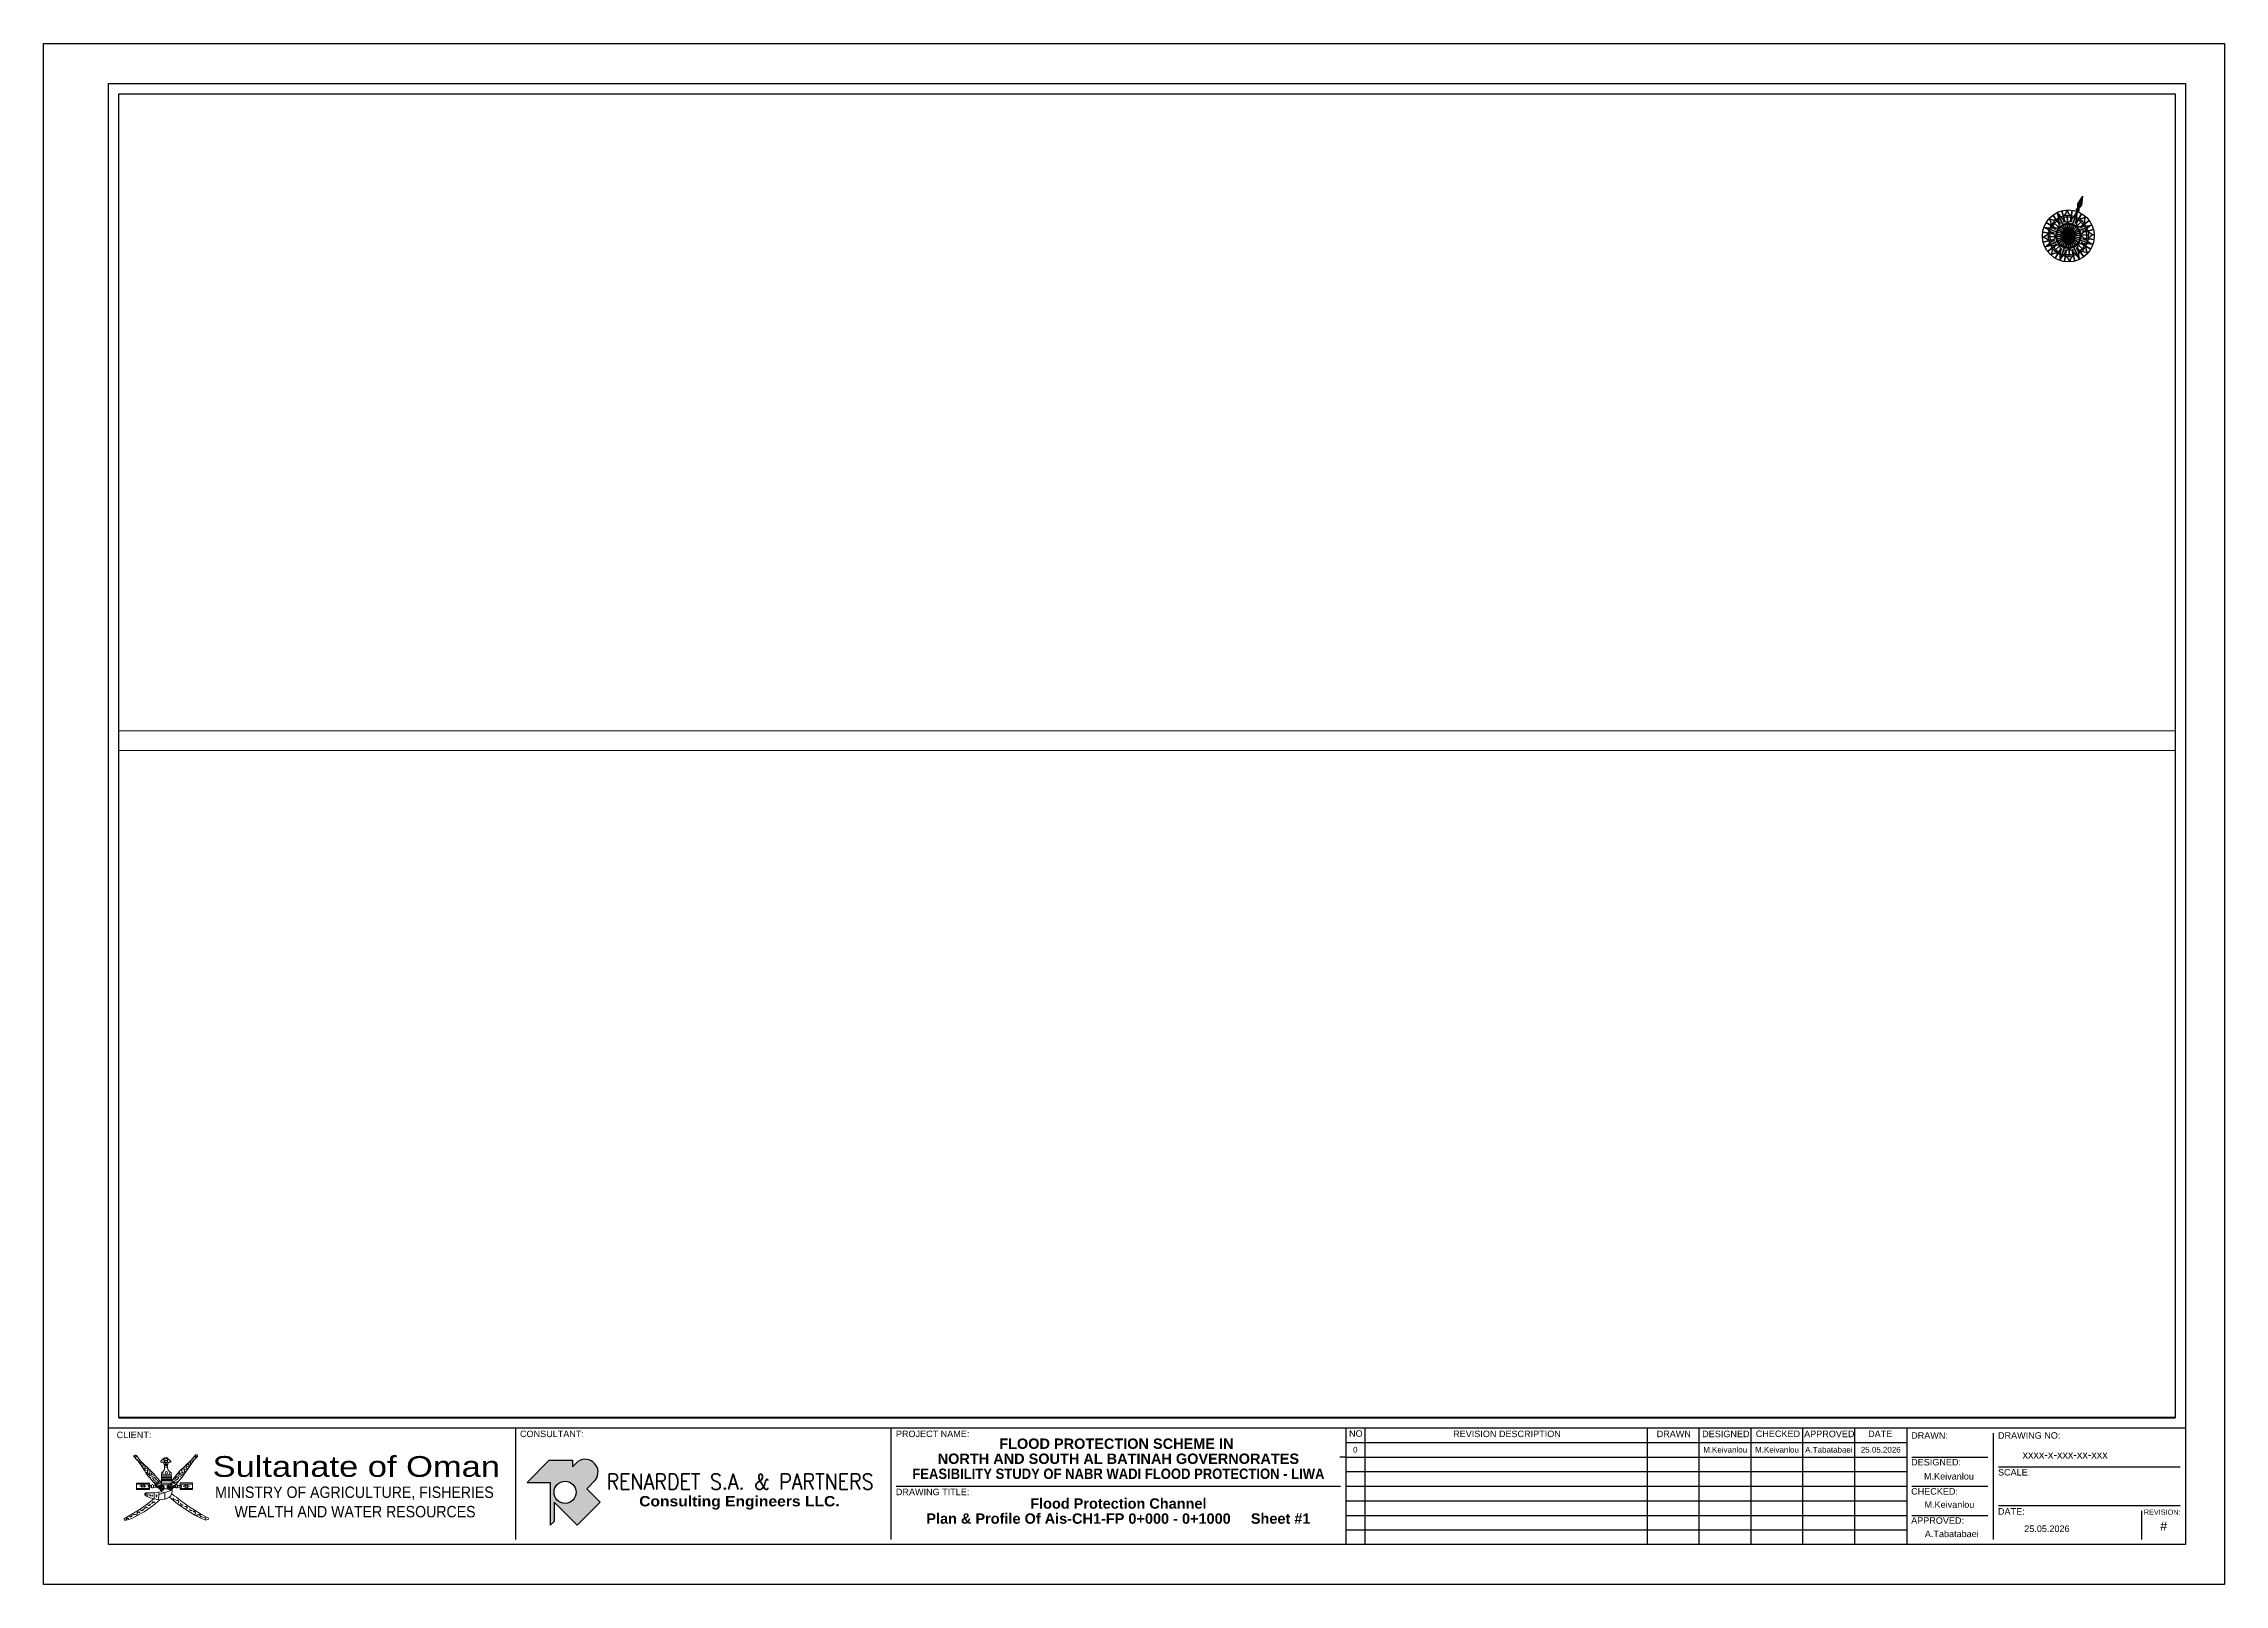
# Paper-space layout 'Plan & Profile Ais-CH1-FP 0+000 - 0+850' of a CAD drawing. Header units: metres, sheet in millimetres. Extents: x 975 to 1816, y -17 to 577.
import ezdxf
from ezdxf.enums import TextEntityAlignment as Align

# ---------------------------------------------------------------- set-up
doc = ezdxf.new("R2010")
doc.units = ezdxf.units.M
for name, color, linetype in [('ART_paper', 7, 'Continuous'), ('FRAME', 7, 'Continuous'), ('Layer1', 7, 'Continuous'), ('North', 7, 'Continuous'), ('TEXT', 7, 'Continuous')]:
    doc.layers.add(name, color=color, linetype=linetype)
doc.layers.add('CG-TBLK-ATTR', color=7, linetype='Continuous', lineweight=0)
doc.styles.add('AERIAL', font='arial.ttf')
doc.styles.add('L-CL-0-m-Drawingborders$0$Standard', font='arial.ttf')
doc.styles.add('MtXpl_Arial_Narrow', font='ARIALN.TTF')
doc.styles.add('Renardet', font='arialbd.ttf')
doc.styles.add('Rev Attr', font='arial.ttf')
doc.styles.add('SANSERIF', font='sanssb__.ttf')
doc.styles.get("Standard").update_dxf_attribs({"font": 'simplex.shx'})

# ---------------------------------------------------------------- blocks, each defined once
blk = doc.blocks.new('*U61')
at = {"linetype": 'ByBlock', "lineweight": -2}
h = blk.add_hatch(color=1, dxfattribs=at)
h.paths.add_polyline_path([(-20, 394, -0.171326), (-75, 296, -0.098491), (44, 302, -0.171326)])
h.paths.add_polyline_path([(264, 293, -0.171326), (157, 263, -0.098491), (245, 183, -0.171326)])
h.paths.add_polyline_path([(394, 20, -0.171326), (296, 75, -0.098491), (302, -44, -0.171326)])
h.paths.add_polyline_path([(263, -157, -0.098491), (183, -245, -0.171326), (293, -264, -0.171326)])
h.paths.add_polyline_path([(75, -296, -0.098491), (-44, -302, -0.171326), (20, -394, -0.171326)])
h.paths.add_polyline_path([(-157, -263, -0.098491), (-245, -183, -0.171326), (-264, -293, -0.171326)])
h.paths.add_polyline_path([(-302, 44, -0.171326), (-394, -20, -0.171326), (-296, -75, -0.098491)])
h.paths.add_polyline_path([(-183, 245, -0.171326), (-293, 264, -0.171326), (-263, 157, -0.098491)])
h = blk.add_hatch(color=7, dxfattribs=at)
h.paths.add_polyline_path([(54, 241), (46, 218), (26, 226, -0.017816), (-10, 191, -0.098491), (64, 180), (132, 372, -0.055671), (43, 245)])
h.paths.add_polyline_path([(187, 122), (178, 141, -0.017816), (128, 142, -0.098491), (173, 82), (356, 169, -0.055671), (204, 143), (209, 132)])
h.paths.add_polyline_path([(372, -132, -0.055671), (245, -43), (241, -54), (218, -46), (226, -26, -0.017816), (191, 10, -0.098491), (180, -64)])
h.paths.add_polyline_path([(122, -187), (141, -178, -0.017816), (142, -128, -0.098491), (82, -173), (169, -356, -0.055671), (143, -204), (132, -209)])
h.paths.add_polyline_path([(-46, -218), (-26, -226, -0.017816), (10, -191, -0.098491), (-64, -180), (-132, -372, -0.055671), (-43, -245), (-54, -241)])
h.paths.add_polyline_path([(-209, -132), (-187, -122), (-178, -141, -0.017816), (-128, -142, -0.098491), (-173, -82), (-356, -169, -0.055671), (-204, -143)])
h.paths.add_polyline_path([(-180, 64), (-372, 132, -0.055671), (-245, 43), (-241, 54), (-218, 46), (-226, 26, -0.017816), (-191, -10, -0.098491)])
h.paths.add_polyline_path([(-169, 356, -0.055671), (-143, 204), (-132, 209), (-122, 187), (-141, 178, -0.017816), (-142, 128, -0.098491), (-82, 173)])
h = blk.add_hatch(color=5, dxfattribs=at)
h.paths.add_polyline_path([(64, 180, -0.098491), (128, 142, -0.017816), (122, 191), (102, 199), (110, 221), (121, 217, -0.055671), (132, 372)])
h.paths.add_polyline_path([(234, 79), (239, 68, -0.055671), (356, 169), (173, 82, -0.098491), (191, 10, -0.017816), (222, 49), (212, 68)])
h.paths.add_polyline_path([(199, -102), (221, -110), (217, -121, -0.055671), (372, -132), (180, -64, -0.098491), (142, -128, -0.017816), (191, -122)])
h.paths.add_polyline_path([(68, -212), (79, -234), (68, -239, -0.055671), (169, -356), (82, -173, -0.098491), (10, -191, -0.017816), (49, -222)])
h.paths.add_polyline_path([(-64, -180, -0.098491), (-128, -142, -0.017816), (-122, -191), (-102, -199), (-110, -221), (-121, -217, -0.055671), (-132, -372)])
h.paths.add_polyline_path([(-212, -68), (-234, -79), (-239, -68, -0.055671), (-356, -169), (-173, -82, -0.098491), (-191, -10, -0.017816), (-222, -49)])
h.paths.add_polyline_path([(-199, 102), (-221, 110), (-217, 121, -0.055671), (-372, 132), (-180, 64, -0.098491), (-142, 128, -0.017816), (-191, 122)])
h.paths.add_polyline_path([(-10, 191, -0.017816), (-49, 222), (-68, 212), (-79, 234), (-68, 239, -0.055671), (-169, 356), (-82, 173, -0.098491)])
h = blk.add_hatch(color=5, dxfattribs=at)
h.paths.add_polyline_path([(214, 601), (138, 485), (136, 423), (149, 418)])
h.paths.add_polyline_path([(149, 418), (136, 423), (120, 399), (121, 376, -0.007715), (132, 372)])
h = blk.add_hatch(color=7, dxfattribs=at)
h.paths.add_polyline_path([(214, 601), (149, 418), (161, 414), (200, 463)])
h.paths.add_polyline_path([(161, 414), (149, 418), (132, 372, -0.007715), (144, 367), (159, 385)])
at = {"color": 0, "linetype": 'ByBlock', "lineweight": -2}
blk.add_line((132, 372), (214, 601), dxfattribs=at)
blk.add_line((132, 372), (214, 601), dxfattribs=at)
at = {"linetype": 'ByBlock', "lineweight": -2}
for points in [[(-169, 356), (169, -356)], [(169, -356), (-169, 356)], [(132, 372), (-132, -372)], [(-132, -372), (132, 372)], [(-97, 382), (-55, 219)], [(57, 390), (33, 223)], [(116, 194), (202, 339)], [(-390, 57), (-223, 33)], [(-372, 132), (372, -132)], [(-372, 132), (372, -132)], [(-356, -169), (356, 169)], [(356, 169), (-356, -169)], [(-339, 202), (-194, 116)], [(-305, -16), (305, 16)], [(-236, 316), (-135, 181)], [(-227, 205), (227, -205)], [(-205, -227), (205, 227)], [(-189, 28), (189, -28)], [(-185, -47), (185, 47)], [(-164, 98), (164, -98)], [(-153, -114), (153, 114)], [(-114, 153), (114, -153)], [(-98, -164), (98, 164)], [(-47, 185), (47, -185)], [(28, 189), (-28, -189)], [(-16, 305), (16, -305)], [(181, 135), (316, 236)], [(219, 55), (382, 97)], [(-382, -97), (-219, -55)], [(-316, -236), (-181, -135)], [(-202, -339), (-116, -194)], [(-33, -223), (-57, -390)], [(55, -219), (97, -382)], [(135, -181), (236, -316)], [(194, -116), (339, -202)], [(223, -33), (390, -57)]]:
    blk.add_lwpolyline(points, dxfattribs=at)
for points in [[(-142, 128, 0.017816), (-141, 178), (-122, 187), (-132, 209), (-143, 204, 0.055671), (-169, 356, 0.055671), (-68, 239), (-79, 234), (-68, 212), (-49, 222, 0.017816), (-10, 191)], [(-75, 296, 0.171326), (-20, 394, 0.171326), (44, 302)], [(-10, 191, 0.017816), (26, 226), (46, 218), (54, 241), (43, 245, 0.055671), (132, 372, 0.055671), (121, 217), (110, 221), (102, 199), (122, 191, 0.017816), (128, 142)], [(-296, -75, 0.171326), (-394, -20, 0.171326), (-302, 44)], [(-191, -10, 0.017816), (-226, 26), (-218, 46), (-241, 54), (-245, 43, 0.055671), (-372, 132, 0.055671), (-217, 121), (-221, 110), (-199, 102), (-191, 122, 0.017816), (-142, 128)], [(-263, 157, 0.171326), (-293, 264, 0.171326), (-183, 245)], [(128, 142, 0.017816), (178, 141), (187, 122), (209, 132), (204, 143, 0.055671), (356, 169, 0.055671), (239, 68), (234, 79), (212, 68), (222, 49, 0.017816), (191, 10)], [(191, 10, 0.017816), (226, -26), (218, -46), (241, -54), (245, -43, 0.055671), (372, -132, 0.055671), (217, -121), (221, -110), (199, -102), (191, -122, 0.017816), (142, -128)], [(157, 263, 0.171326), (264, 293, 0.171326), (245, 183)], [(296, 75, 0.171326), (394, 20, 0.171326), (302, -44)], [(-128, -142, 0.017816), (-178, -141), (-187, -122), (-209, -132), (-204, -143, 0.055671), (-356, -169, 0.055671), (-239, -68), (-234, -79), (-212, -68), (-222, -49, 0.017816), (-191, -10)], [(-157, -263, 0.171326), (-264, -293, 0.171326), (-245, -183)], [(10, -191, 0.017816), (-26, -226), (-46, -218), (-54, -241), (-43, -245, 0.055671), (-132, -372, 0.055671), (-121, -217), (-110, -221), (-102, -199), (-122, -191, 0.017816), (-128, -142)], [(75, -296, 0.171326), (20, -394, 0.171326), (-44, -302)], [(142, -128, 0.017816), (141, -178), (122, -187), (132, -209), (143, -204, 0.055671), (169, -356, 0.055671), (68, -239), (79, -234), (68, -212), (49, -222, 0.017816), (10, -191)], [(263, -157, 0.171326), (293, -264, 0.171326), (183, -245)]]:
    blk.add_lwpolyline(points, format="xyb", dxfattribs=at)
at = {"color": 1, "linetype": 'ByBlock', "lineweight": -2}
for points in [[(-55, 219), (-97, 382)], [(33, 223), (57, 390)], [(202, 339), (116, 194)], [(-223, 33), (-390, 57)], [(-194, 116), (-339, 202)], [(-135, 181), (-236, 316)], [(189, -28), (-189, 28)], [(185, 47), (-185, -47)], [(164, -98), (-164, 98)], [(153, 114), (-153, -114)], [(114, -153), (-114, 153)], [(98, 164), (-98, -164)], [(47, -185), (-47, 185)], [(-28, -189), (28, 189)], [(316, 236), (181, 135)], [(382, 97), (219, 55)], [(-219, -55), (-382, -97)], [(-181, -135), (-316, -236)], [(-116, -194), (-202, -339)], [(-57, -390), (-33, -223)], [(97, -382), (55, -219)], [(236, -316), (135, -181)], [(339, -202), (194, -116)], [(390, -57), (223, -33)]]:
    blk.add_lwpolyline(points, dxfattribs=at)
at = {"color": 0, "linetype": 'ByBlock', "lineweight": -2}
for points in [[(214, 601), (138, 485), (136, 423), (120, 399), (121, 376)], [(214, 601), (200, 463), (161, 414), (159, 385), (144, 367)], [(305, 16), (-305, -16)], [(227, -205), (-227, 205)], [(205, 227), (-205, -227)], [(16, -305), (-16, 305)]]:
    blk.add_lwpolyline(points, dxfattribs=at)
blk.add_circle((0, 0), 394, dxfattribs=at)
at = {"linetype": 'ByBlock', "lineweight": -2}
for radius in [191, 176]:
    blk.add_circle((0, 0), radius, dxfattribs=at)
for radius, start, end in [(306, 164.2538, 201.6035), (283, 166.0846, 199.7727), (306, 119.2538, 156.6035), (283, 121.0846, 154.7727), (306, 74.2538, 111.6035), (283, 76.0846, 109.7727), (306, 29.2538, 66.6035), (283, 31.0846, 64.7727), (283, 346.0846, 19.7727), (306, 344.2538, 21.6035), (306, 209.2538, 246.6035), (283, 211.0846, 244.7727), (306, 254.2538, 291.6035), (283, 256.0846, 289.7727), (283, 301.0846, 334.7727), (306, 299.2538, 336.6035)]:
    blk.add_arc((0, 0), radius, start, end, dxfattribs=at)
blk = doc.blocks.new('Renardet Tittleblock Revision')
at = {"layer": 'Defpoints'}
blk.add_lwpolyline([(0, 0), (-2.34, 0)], dxfattribs=at)
at = {"layer": 'CG-TBLK-ATTR', "linetype": 'Continuous', "lineweight": 0, "style": 'Rev Attr'}
for tag, p in [('REV_NO', (3.65, 2.81)), ('DRAWN', (126.27, 2.81)), ('DESIGNED', (146.27, 2.81)), ('CHECKED', (166.27, 2.81)), ('APPROVED', (186.27, 2.81)), ('DATE', (206.27, 2.81))]:
    blk.add_attdef(tag, text='', height=2.2, dxfattribs=at).set_placement(p, align=Align.MIDDLE_CENTER)
blk.add_attdef('REV_DESC', text='', height=2.2, dxfattribs=at).set_placement((9.75, 2.81), align=Align.MIDDLE_LEFT)
blk = doc.blocks.new('Renardet Drawing Title')
at = {"layer": 'CG-TBLK-ATTR', "linetype": 'Continuous', "style": 'Rev Attr'}
for tag, p, height in [('DRAWN', (725.17, 51.47), 2.5), ('DOC_NO1', (763.18, 48.52), 3), ('DESIGNED', (725.17, 40.43), 2.5), ('SCALE', (763.11, 37.07), 2.5), ('SCALE', (763.11, 32.79), 2.5), ('CHECKED', (725.36, 29.51), 2.5), ('APPROVED', (725.49, 18.21), 2.5), ('DATE', (763.81, 20.2), 2.5)]:
    blk.add_attdef(tag, p, '', height=height, dxfattribs=at)
at = {"layer": 'CG-TBLK-ATTR', "linetype": 'Continuous', "style": 'Renardet'}
for tag, p in [('DRAWING-TITLE1', (414.47, 22.17)), ('DESIGN-STAGE', (414.47, 27.97)), ('DRAWING-TITLE2', (414.47, 16.37))]:
    blk.add_attdef(tag, text='', height=4, dxfattribs=at).set_placement(p, align=Align.BOTTOM_CENTER)
at = {"layer": 'CG-TBLK-ATTR', "linetype": 'Continuous', "style": 'Rev Attr'}
blk.add_attdef('REV_NO1', text='', height=3.5, dxfattribs=at).set_placement((817.59, 20.71), align=Align.CENTER)
blk = doc.blocks.new('HORIZONTAL PRJ DATA')
at = {"layer": 'CG-TBLK-ATTR', "linetype": 'Continuous', "style": 'Renardet'}
for tag, p in [('PROJECT-TITLE1', (414.47, 51.04)), ('PROJECT-TITLE2', (414.47, 45.24)), ('PROJECT-TITLE3', (414.47, 39.44))]:
    blk.add_attdef(tag, text='', height=4, dxfattribs=at).set_placement(p, align=Align.BOTTOM_CENTER)

psp = doc.layouts.new('Plan & Profile Ais-CH1-FP 0+000 - 0+850')

# ---------------------------------------------------------------- hatches: boundary and pattern name
h = psp.add_hatch(color=30)
h.paths.add_polyline_path([(1169.94, 22.15), (1169.94, 5.68), (1171.4, 7.14), (1171.4, 7.68), (1171.4, 14.57), (1180.33, 5.63), (1189.17, 14.48), (1183.98, 19.67), (1187.44, 23.13, 0.806017), (1180.76, 30.41), (1178.48, 28.13), (1178.48, 30.71), (1169.57, 30.71), (1161.01, 22.15)])
h.paths.add_polyline_path([(1179.94, 18.37, -1), (1171.39, 18.37, -1)], flags=16)

# ---------------------------------------------------------------- linework, layer by layer
at = {"layer": 'ART_paper', "color": 1, "lineweight": 0, "true_color": 0xf00000}
for p, q in [((1009.69, 32.72), (1009.34, 32.49)), ((1009.34, 32.49), (1009.34, 32.18)), ((1009.34, 32.18), (1009.41, 32.03)), ((1010.18, 32.56), (1009.39, 32.08)), ((1009.41, 32.03), (1010.52, 30.87)), ((1010.04, 32.72), (1009.69, 32.72)), ((1010.31, 32.49), (1010.04, 32.72)), ((1011.35, 31.18), (1010.31, 32.49)), ((1010.52, 30.87), (1011.01, 30.33)), ((1011.32, 31.23), (1010.54, 30.86)), ((1011.78, 30.7), (1010.98, 30.37)), ((1011.01, 30.33), (1012.25, 28.57)), ((1012.65, 29.84), (1011.27, 29.96)), ((1011.84, 30.64), (1011.35, 31.18)), ((1011.74, 30.75), (1011.39, 29.79)), ((1013.41, 29.09), (1011.63, 29.46)), ((1016.41, 26.11), (1011.84, 30.64)), ((1012.16, 30.32), (1011.96, 28.98)), ((1014.27, 28.23), (1012.18, 28.67)), ((1012.25, 28.57), (1013.5, 26.8)), ((1013.03, 29.46), (1012.69, 27.95)), ((1015.16, 27.35), (1012.81, 27.8)), ((1016.14, 26.34), (1013.43, 26.95)), ((1013.5, 26.8), (1014.13, 25.64)), ((1013.73, 28.77), (1013.64, 26.64)), ((1016.34, 25.18), (1013.92, 26.11)), ((1015.58, 24.8), (1014.09, 25.72)), ((1014.13, 25.64), (1014.4, 25.18)), ((1014.71, 27.79), (1014.44, 25.13)), ((1017.01, 25.51), (1014.96, 24.42)), ((1015.67, 26.84), (1015.43, 24.67)), ((1016.28, 26.23), (1016.21, 25.11)), ((1016.97, 25.57), (1016.41, 26.11)), ((1017.38, 24.95), (1016.97, 25.57)), ((1020.5, 31.1), (1019.74, 30.41)), ((1019.74, 30.41), (1019.81, 29.95)), ((1019.81, 29.95), (1020.57, 30.01)), ((1020.09, 25.95), (1020.02, 25.11)), ((1020.71, 26.41), (1020.09, 25.95)), ((1021.13, 31.64), (1020.5, 31.1)), ((1020.94, 29.59), (1020.57, 30.01)), ((1021.06, 26.95), (1020.71, 26.41)), ((1020.94, 29.59), (1021.2, 28.72)), ((1021.13, 27.41), (1021.06, 26.95)), ((1021.08, 29.1), (1022.4, 29.1)), ((1022.1, 31.72), (1021.13, 31.64)), ((1021.2, 28.18), (1021.13, 27.41)), ((1022.37, 28.03), (1021.18, 28.03)), ((1021.2, 28.72), (1021.2, 28.18)), ((1022.3, 28.72), (1021.2, 28.72)), ((1021.44, 29.9), (1021.36, 29.9)), ((1021.36, 29.9), (1021.71, 29.25)), ((1022, 29.9), (1021.44, 29.9)), ((1021.71, 29.25), (1022, 29.9)), ((1022.93, 30.87), (1022.1, 31.72)), ((1022.3, 28.72), (1022.44, 29.26)), ((1022.37, 28.03), (1022.3, 28.72)), ((1022.44, 27.1), (1022.37, 28.03)), ((1022.44, 29.26), (1022.58, 29.72)), ((1022.58, 26.87), (1022.44, 27.1)), ((1022.58, 29.72), (1022.93, 29.95)), ((1023.07, 26.34), (1022.58, 26.87)), ((1023.21, 30.56), (1022.93, 30.87)), ((1022.93, 29.95), (1023.55, 29.95)), ((1023.76, 25.8), (1023.07, 26.34)), ((1023.55, 30.18), (1023.21, 30.56)), ((1023.55, 29.95), (1023.55, 30.18)), ((1023.9, 23.34), (1023.76, 25.8)), ((1025.77, 25.11), (1026.12, 25.64)), ((1026.12, 25.64), (1026.88, 26.41)), ((1026.12, 25.64), (1028.2, 24.57)), ((1029.6, 26.48), (1026.51, 25.44)), ((1026.88, 26.41), (1031.45, 30.72)), ((1026.94, 26.47), (1027.02, 25.18)), ((1028.96, 25.61), (1027.25, 25.06)), ((1030.36, 27.53), (1027.27, 26.78)), ((1027.64, 27.13), (1028.46, 24.95)), ((1028.75, 25.34), (1027.85, 24.11)), ((1031.03, 28.54), (1028.39, 27.84)), ((1028.63, 28.06), (1029.07, 25.76)), ((1030.07, 27.1), (1028.75, 25.34)), ((1031.68, 29.5), (1029.62, 28.99)), ((1029.64, 29.01), (1029.81, 26.76)), ((1032.29, 30.41), (1030.07, 27.1)), ((1030.34, 29.67), (1030.66, 27.99)), ((1032.16, 30.22), (1030.61, 29.92)), ((1031.17, 30.45), (1031.26, 28.89)), ((1031.45, 30.72), (1032.01, 31.33)), ((1031.54, 30.82), (1032.35, 30.48)), ((1032.01, 31.33), (1033.05, 32.56)), ((1032.03, 31.36), (1032.77, 30.95)), ((1032.77, 30.95), (1032.29, 30.41)), ((1033.88, 32.1), (1032.77, 30.95)), ((1033.05, 32.56), (1033.26, 32.79)), ((1033.07, 32.59), (1033.89, 32.14)), ((1033.26, 32.79), (1033.53, 32.87)), ((1033.53, 32.87), (1033.81, 32.79)), ((1033.81, 32.79), (1033.95, 32.49)), ((1033.95, 32.49), (1033.88, 32.1)), ((1010.38, 21.88), (1010.38, 19.42)), ((1015.44, 21.88), (1010.38, 21.88)), ((1015.44, 21.49), (1010.38, 21.49)), ((1015.44, 19.8), (1010.38, 19.8)), ((1010.38, 19.42), (1015.44, 19.42)), ((1012.88, 21.11), (1012.12, 20.8)), ((1012.12, 20.8), (1012.81, 20.34)), ((1012.45, 20.58), (1012.28, 20.51)), ((1012.39, 21.05), (1012.52, 20.96)), ((1012.81, 20.34), (1013.64, 20.65)), ((1013.64, 20.65), (1012.88, 21.11)), ((1013.36, 20.98), (1013.2, 20.91)), ((1013.26, 20.5), (1013.41, 20.41)), ((1013.99, 18.11), (1013.5, 17.65)), ((1013.5, 17.65), (1013.92, 17.03)), ((1013.92, 17.03), (1014.54, 16.73)), ((1014.4, 18.11), (1013.99, 18.11)), ((1014.13, 17.57), (1014.06, 17.03)), ((1014.4, 18.11), (1014.13, 17.57)), ((1014.4, 25.18), (1014.96, 24.41)), ((1014.89, 18.11), (1014.4, 18.11)), ((1014.68, 17.34), (1014.61, 16.73)), ((1014.89, 18.11), (1014.68, 17.34)), ((1014.96, 20.34), (1014.89, 20.95)), ((1014.89, 20.95), (1016.14, 20.95)), ((1017.24, 18.19), (1014.89, 18.11)), ((1014.96, 24.41), (1015.37, 24.03)), ((1016.14, 20.34), (1014.96, 20.34)), ((1015.37, 24.03), (1017.9, 21.08)), ((1015.44, 19.42), (1015.44, 21.88)), ((1017.36, 24.98), (1015.46, 23.93)), ((1015.57, 17.47), (1015.46, 17.11)), ((1015.46, 17.11), (1015.57, 16.86)), ((1015.73, 17.11), (1015.57, 17.47)), ((1015.57, 16.86), (1015.73, 17.11)), ((1016.14, 20.95), (1016.14, 20.34)), ((1016.39, 17.37), (1016.28, 17.01)), ((1016.28, 17.01), (1016.39, 16.77)), ((1016.54, 17.01), (1016.39, 17.37)), ((1016.39, 16.77), (1016.54, 17.01)), ((1017.24, 24.18), (1016.48, 23.88)), ((1016.48, 23.88), (1017.18, 22.88)), ((1017.69, 21.1), (1016.9, 20.99)), ((1016.97, 20.26), (1016.9, 20.99)), ((1018, 20.31), (1016.97, 20.26)), ((1018.93, 23.15), (1016.98, 22.15)), ((1017.18, 22.88), (1018.08, 23.26)), ((1017.24, 18.11), (1017.18, 15.88)), ((1018.08, 23.26), (1017.24, 24.18)), ((1018.98, 18.42), (1017.24, 18.19)), ((1019.26, 22.76), (1017.31, 21.76)), ((1018.2, 20.77), (1017.32, 21.05)), ((1018.12, 20.59), (1017.36, 21.05)), ((1019.95, 21.96), (1017.38, 24.95)), ((1018.01, 20.3), (1017.47, 21.07)), ((1018.07, 20.5), (1017.58, 21.09)), ((1020.41, 20.89), (1017.69, 21.1)), ((1018.1, 17.47), (1017.84, 16.98)), ((1017.84, 16.98), (1018.1, 16.5)), ((1019.86, 22.06), (1017.92, 21.06)), ((1020.08, 19.47), (1018.01, 20.3)), ((1020.59, 19.73), (1018.07, 20.51)), ((1018.34, 16.98), (1018.1, 17.47)), ((1018.1, 16.5), (1018.34, 16.98)), ((1020.75, 20.3), (1018.12, 20.59)), ((1020.64, 20.62), (1018.2, 20.77)), ((1018.63, 20.5), (1018.53, 20.54)), ((1020.75, 20), (1018.63, 20.51)), ((1018.98, 17.49), (1018.91, 15.57)), ((1018.93, 19.93), (1019.95, 18.8)), ((1024.04, 19.11), (1018.98, 17.44)), ((1019.95, 18.57), (1018.98, 18.42)), ((1018.98, 18.42), (1018.98, 17.49)), ((1020.02, 24.57), (1019.95, 22.11)), ((1019.95, 22.11), (1019.95, 21.29)), ((1024.04, 21.88), (1019.95, 21.88)), ((1019.95, 19.16), (1019.95, 18.57)), ((1021.27, 18.19), (1019.95, 18.64)), ((1023.95, 22.8), (1019.97, 22.8)), ((1019.98, 23.11), (1023.92, 23.11)), ((1019.99, 23.6), (1023.88, 23.6)), ((1020, 24.08), (1023.86, 24.08)), ((1020.02, 25.11), (1023.8, 25.11)), ((1020.02, 25.11), (1020.02, 24.57)), ((1020.02, 24.57), (1023.83, 24.57)), ((1022.65, 21.26), (1020.35, 21.26)), ((1022.45, 19.72), (1020.95, 19.72)), ((1021.27, 18.19), (1021.27, 15.8)), ((1022.57, 20.63), (1023.86, 20.63)), ((1022.57, 20.24), (1024.21, 20.3)), ((1022.73, 19.91), (1024.52, 20.36)), ((1022.78, 21.01), (1025.22, 21.04)), ((1023, 16.42), (1023.55, 17.03)), ((1023.37, 19.67), (1024.42, 20.27)), ((1023.55, 17.03), (1023.97, 17.88)), ((1024.94, 17.03), (1023.83, 17.88)), ((1023.86, 20.63), (1025.04, 20.83)), ((1024.04, 21.88), (1023.9, 23.34)), ((1023.96, 22.71), (1025.77, 25.11)), ((1023.97, 17.88), (1024.11, 19.11)), ((1024.01, 22.16), (1025.49, 21.42)), ((1024.17, 21.03), (1024.04, 21.88)), ((1024.59, 20.26), (1024.11, 19.63)), ((1024.11, 19.72), (1024.12, 19.97)), ((1024.11, 19.11), (1024.11, 19.72)), ((1024.13, 22.94), (1025.91, 21.95)), ((1024.21, 20.3), (1025.2, 20.74)), ((1024.41, 20.26), (1025.49, 20.26)), ((1024.42, 20.27), (1024.61, 20.48)), ((1024.46, 23.37), (1026.33, 22.34)), ((1025.49, 21.03), (1024.52, 21.03)), ((1025.84, 16.42), (1024.94, 17.03)), ((1025.04, 20.83), (1025.49, 21.04)), ((1025.35, 21.26), (1025.18, 21.03)), ((1025.2, 20.74), (1025.38, 20.98)), ((1026.05, 24.41), (1025.22, 23.57)), ((1025.22, 23.57), (1025.98, 23.11)), ((1025.22, 21.04), (1025.55, 21.13)), ((1027.85, 24.11), (1025.35, 21.26)), ((1025.49, 20.26), (1025.49, 21.03)), ((1025.84, 25.18), (1027.8, 24.05)), ((1025.98, 23.11), (1026.74, 23.95)), ((1026.74, 23.95), (1026.05, 24.41)), ((1026.12, 20.34), (1026.19, 20.95)), ((1027.78, 20.34), (1026.12, 20.34)), ((1026.19, 20.95), (1027.78, 20.95)), ((1031.92, 21.95), (1027.16, 21.95)), ((1027.16, 21.95), (1027.16, 19.42)), ((1031.92, 21.49), (1027.16, 21.49)), ((1031.92, 19.8), (1027.16, 19.8)), ((1027.16, 19.42), (1031.92, 19.42)), ((1027.78, 20.95), (1027.78, 20.34)), ((1029.58, 21.11), (1028.89, 20.72)), ((1028.89, 20.72), (1029.58, 20.26)), ((1029.25, 20.48), (1029.08, 20.38)), ((1029.12, 21.01), (1029.25, 20.92)), ((1030.35, 20.65), (1029.58, 21.11)), ((1029.58, 20.26), (1030.35, 20.65)), ((1030.09, 20.99), (1029.93, 20.9)), ((1029.93, 20.43), (1030.08, 20.32)), ((1031.92, 19.42), (1031.92, 21.95)), ((1006.43, 8.65), (1005.67, 8.27)), ((1008.51, 9.88), (1006.43, 8.65)), ((1011.77, 11.88), (1008.51, 9.88)), ((1008.51, 9.88), (1010.96, 9.55)), ((1008.57, 9.92), (1011.02, 9.59)), ((1008.58, 8.27), (1010.87, 9.5)), ((1008.66, 9.97), (1011.12, 9.64)), ((1010.87, 9.5), (1013.29, 10.88)), ((1014.61, 13.88), (1011.77, 11.88)), ((1013.29, 10.88), (1015.86, 12.57)), ((1014.54, 16.73), (1015.65, 16.26)), ((1017.11, 15.88), (1014.61, 13.88)), ((1015.65, 16.26), (1017.04, 15.8)), ((1015.86, 12.57), (1016.83, 13.26)), ((1016.83, 13.26), (1019.32, 15.5)), ((1017.04, 15.8), (1019.26, 15.5)), ((1019.26, 15.5), (1020.16, 15.57)), ((1020.16, 15.57), (1021.27, 15.73)), ((1021.27, 15.73), (1022.24, 16.03)), ((1022.24, 16.03), (1023, 16.42)), ((1023.07, 16.42), (1026.12, 13.88)), ((1027.43, 15.11), (1025.84, 16.42)), ((1026.12, 13.88), (1029.72, 11.5)), ((1030.9, 12.65), (1027.43, 15.11)), ((1029.72, 11.5), (1032.84, 9.57)), ((1035.06, 10.04), (1030.9, 12.65)), ((1032.84, 9.57), (1035.13, 8.34)), ((1035.37, 9.87), (1033, 9.5)), ((1035.44, 9.84), (1033.07, 9.46)), ((1035.47, 9.81), (1033.11, 9.43)), ((1037.14, 8.88), (1035.06, 10.04)), ((1037.97, 8.5), (1037.14, 8.88)), ((1038.18, 8.27), (1037.97, 8.5)), ((1005.67, 8.27), (1005.6, 7.96)), ((1005.6, 7.96), (1005.74, 7.65)), ((1005.74, 7.65), (1006.16, 7.58)), ((1006.16, 7.58), (1006.43, 7.58)), ((1006.43, 7.58), (1007.82, 7.96)), ((1007.82, 7.96), (1008.58, 8.27)), ((1035.13, 8.34), (1037.14, 7.65)), ((1037.14, 7.65), (1037.76, 7.81)), ((1037.76, 7.81), (1038.18, 8.04)), ((1038.18, 8.04), (1038.18, 8.27))]:
    psp.add_line(p, q, dxfattribs=at)
for centre, major_axis, start_param, end_param in [((1010.13, 32), (0, 0.108), 1.570796326793938, 7.853981633973525), ((1020.64, 25.72), (0, 0.0764), 1.570796326792894, 7.85398163397248), ((1019.65, 30.32), (0, 1.5), 4.267133, 5.402448), ((1019.76, 30.33), (0, 1.5), 4.188, 5.449982), ((1019.79, 30.33), (0, 1.5), 4.188, 5.449982), ((1021.63, 31.93), (0, 0.64), 2.066128, 4.264554), ((1021.89, 25.95), (0, 0.462), 1.570796326794907, 7.853981633974493), ((1021.6, 29.73), (0, 0.109), 1.570796326794405, 7.853981633973991), ((1021.68, 30.64), (0, 0.109), 1.570796326795758, 7.853981633975345), ((1021.71, 29.52), (0, 0.109), 1.57079632679396, 7.853981633973546), ((1021.81, 29.74), (0, 0.109), 1.570796326795054, 7.85398163397464), ((1023.31, 30.5), (0, 1.26), 0.846828, 2.387684), ((1023.34, 30.5), (0, 1.26), 0.846828, 2.387684), ((1023.45, 30.51), (0, 1.26), 0.926727, 2.270044), ((1023.07, 25.72), (0, 0.0775), 1.570796326794466, 7.853981633974052), ((1033.12, 31.95), (0, 0.172), 1.570796326794282, 7.853981633973869), ((1011.89, 20.77), (0, 0.0777), 1.570796326793009, 7.853981633972596), ((1012.21, 20.47), (0, 0.0765), 1.570796326794813, 7.8539816339744), ((1012.35, 21.08), (0, 0.0765), 1.570796326796061, 7.853981633975648), ((1013.41, 21.01), (0, 0.0765), 1.570796326796061, 7.853981633975648), ((1013.44, 20.36), (0, 0.0765), 1.570796326795814, 7.853981633975401), ((1013.91, 20.64), (0, 0.0765), 1.570796326794813, 7.8539816339744), ((1016.52, 20.88), (0, 0.434), -1.31423, 1.4613), ((1016.57, 20.56), (0, 0.532), 2.027207, 4.128599), ((1018.08, 21.72), (0, 0.108), 1.570796326795578, 7.853981633975164), ((1018.56, 21.95), (0, 0.172), 1.570796326794653, 7.853981633974239), ((1018.98, 22.26), (0, 0.172), 1.570796326795376, 7.853981633974962), ((1020.09, 20.22), (0, 1.08), 1.945773, 7.092608), ((1020.09, 20.22), (0, 0.754), 2.458277, 6.639301), ((1023.22, 20.4), (0, 1.09), -0.96225, 4.455144), ((1023.22, 20.4), (0, 0.767), -0.632325, 3.935204), ((1024.45, 22.34), (0, 0.0765), 1.570796326794864, 7.85398163397445), ((1024.8, 22.18), (0, 0.0765), 1.570796326793941, 7.853981633973527), ((1025.15, 21.95), (0, 0.0765), 1.570796326794575, 7.853981633974162), ((1025.84, 20.95), (0, 0.388), -1.570719, 1.372372), ((1025.79, 20.39), (0, 0.362), 2.006878, 4.533753), ((1028.54, 20.72), (0, 0.0764), 1.570796326792894, 7.85398163397248), ((1029.04, 20.36), (0, 0.0764), 1.570796326797035, 7.853981633976621), ((1029.08, 21.06), (0, 0.0764), 1.57079632679785, 7.853981633977436), ((1030.12, 20.3), (0, 0.0764), 1.570796326793117, 7.853981633972703), ((1030.15, 21.03), (0, 0.0764), 1.570796326797799, 7.853981633977385), ((1030.62, 20.65), (0, 0.0764), 1.57079632679408, 7.853981633973666), ((1006.88, 7.77), (0, 0.655), -0.868283, 1.628636), ((1006.89, 7.75), (0, 0.655), -0.868283, 1.628636), ((1008.07, 9.69), (0, 0.709), 2.432713, 4.493885), ((1008.07, 9.6), (0, 0.709), 2.432713, 4.493885), ((1008.1, 9.57), (0, 0.709), 2.432713, 4.493885), ((1011.18, 10.15), (0, 0.655), -0.868283, 1.628636), ((1011.19, 10.13), (0, 0.655), -0.868283, 1.628636), ((1011.24, 10.02), (0, 0.655), -0.868283, 1.628636), ((1012.39, 12.09), (0, 0.709), 2.432713, 4.493885), ((1012.39, 12.01), (0, 0.709), 2.432713, 4.493885), ((1012.39, 11.96), (0, 0.709), 2.432713, 4.493885), ((1014.09, 12), (0, 0.655), -0.868283, 1.628636), ((1014.11, 11.95), (0, 0.655), -0.868283, 1.628636), ((1014.11, 11.9), (0, 0.655), -0.868283, 1.628636), ((1015.16, 14.11), (0, 0.709), 2.432713, 4.493885), ((1015.16, 14.03), (0, 0.709), 2.432713, 4.493885), ((1015.17, 13.96), (0, 0.709), 2.432713, 4.493885), ((1016.86, 14), (0, 0.655), -0.868283, 1.628636), ((1016.86, 13.97), (0, 0.655), -0.868283, 1.628636), ((1016.91, 13.88), (0, 0.655), -0.868283, 1.628636), ((1025.14, 16.19), (0, 0.761), 1.67101, 3.574686), ((1025.15, 16.26), (0, 0.761), 1.67101, 3.574686), ((1025.15, 16.22), (0, 0.761), 1.67101, 3.574686), ((1026.14, 14.56), (0, 0.599), 3.980921, 7.01616), ((1026.16, 14.64), (0, 0.599), 3.980921, 7.01616), ((1026.2, 14.67), (0, 0.599), 3.980921, 7.01616), ((1028.06, 14.16), (0, 0.761), 1.67101, 3.574686), ((1028.05, 14.11), (0, 0.761), 1.67101, 3.574686), ((1028.09, 14.19), (0, 0.761), 1.67101, 3.574686), ((1029.32, 12.32), (0, 0.599), 3.980921, 7.01616), ((1029.37, 12.4), (0, 0.599), 3.980921, 7.01616), ((1029.39, 12.44), (0, 0.599), 3.980921, 7.01616), ((1031.51, 11.96), (0, 0.761), 1.67101, 3.574686), ((1031.53, 11.99), (0, 0.761), 1.67101, 3.574686), ((1031.54, 12.05), (0, 0.761), 1.67101, 3.574686), ((1032.53, 10.37), (0, 0.599), 3.980921, 7.01616), ((1032.57, 10.42), (0, 0.599), 3.980921, 7.01616), ((1032.58, 10.44), (0, 0.599), 3.980921, 7.01616), ((1035.47, 9.57), (0, 0.761), 1.67101, 3.574686), ((1035.47, 9.58), (0, 0.761), 1.67101, 3.574686), ((1035.5, 9.63), (0, 0.761), 1.67101, 3.574686), ((1036.53, 8.05), (0, 0.599), 3.980921, 7.01616), ((1006.92, 7.67), (0, 0.655), -0.868283, 1.628636)]:
    psp.add_ellipse(centre, major_axis=major_axis, ratio=0.900901, start_param=start_param, end_param=end_param, dxfattribs=at)
at = {"layer": 'Defpoints'}
psp.add_lwpolyline([(974.55, 576.85), (1815.55, 576.85), (1815.55, -17.15), (974.55, -17.15)], close=True, dxfattribs=at)
at = {"layer": 'FRAME', "color": 4}
for p, q in [((999.55, 43.2), (1800.55, 43.2)), ((1156.59, 43.2), (1156.59, 0.2)), ((1301.3, 43.2), (1301.3, 0.2)), ((1476.75, 43.2), (1476.75, -1.8)), ((1726.39, 41.2), (1726.39, 0.2))]:
    psp.add_line(p, q, dxfattribs=at)
at = {"layer": 'FRAME', "color": 1}
for p, q in [((1484.05, 43.2), (1484.05, -1.8)), ((1593.03, -1.8), (1593.03, 43.2)), ((1613.03, -1.8), (1613.03, 43.2)), ((1633.03, -1.8), (1633.03, 43.2)), ((1653.03, -1.8), (1653.03, 43.2)), ((1673.03, -1.8), (1673.03, 43.2)), ((1476.75, 37.58), (1693.03, 37.58)), ((1476.75, 31.95), (1693.03, 31.95)), ((1476.75, 26.33), (1693.03, 26.33)), ((1476.75, 20.7), (1693.03, 20.7)), ((1476.75, 15.08), (1693.03, 15.08)), ((1476.75, 9.45), (1693.03, 9.45)), ((1476.75, 3.83), (1693.03, 3.83))]:
    psp.add_line(p, q, dxfattribs=at)
at = {"layer": 'FRAME', "color": 7}
for p, q in [((1693.03, 43.2), (1693.03, -1.8)), ((1695.03, 31.95), (1724.39, 31.95)), ((1728.39, 28.2), (1798.55, 28.2)), ((1303.3, 20.7), (1474.75, 20.7)), ((1695.03, 20.7), (1724.39, 20.7)), ((1695.03, 9.45), (1724.39, 9.45)), ((1728.39, 13.2), (1798.55, 13.2)), ((1783.73, 0.2), (1783.73, 11.2))]:
    psp.add_line(p, q, dxfattribs=at)
psp.add_lwpolyline([(999.55, -1.8), (999.55, 561.5), (1800.55, 561.5), (1800.55, -1.8)], close=True, dxfattribs=at)
at = {"layer": 'FRAME', "color": 1}
psp.add_lwpolyline([(1003.55, 47.2), (1003.55, 557.5), (1796.55, 557.5), (1796.55, 47.2)], close=True, dxfattribs=at)
at = {"layer": 'TEXT', "color": 7, "linetype": 'Continuous'}
for p, q in [((1169.57, 30.71), (1161.02, 22.16)), ((1169.57, 30.71), (1178.49, 30.71)), ((1178.48, 30.7), (1178.48, 28.13)), ((1180.76, 30.41), (1178.48, 28.13)), ((1161, 22.15), (1169.94, 22.15)), ((1169.94, 22.15), (1169.94, 5.68)), ((1187.44, 23.13), (1183.98, 19.67)), ((1189.17, 14.48), (1183.98, 19.67)), ((1171.4, 14.57), (1171.4, 7.14)), ((1180.33, 5.63), (1171.4, 14.57)), ((1189.17, 14.48), (1180.33, 5.63)), ((1171.4, 7.68), (1171.4, 7.14))]:
    psp.add_line(p, q, dxfattribs=at)
at = {"layer": 'TEXT', "color": 7}
psp.add_line((1171.4, 7.14), (1169.94, 5.68), dxfattribs=at)
at = {"layer": 'TEXT', "color": 7, "linetype": 'Continuous'}
psp.add_circle((1175.66, 18.37), 4.28, dxfattribs=at)
psp.add_arc((1183.31, 26.05), 5.05, 324.78323, 120.26089, dxfattribs=at)

# ---------------------------------------------------------------- block references
ref = psp.add_blockref('HORIZONTAL PRJ DATA', (974.55, -17.15))
ref.add_attrib('PROJECT-TITLE1', 'FLOOD PROTECTION SCHEME IN ', dxfattribs={"layer": 'CG-TBLK-ATTR', "linetype": 'Continuous', "height": 4, "style": 'Renardet'}).set_placement((1389.03, 33.89), align=Align.BOTTOM_CENTER)
ref.add_attrib('PROJECT-TITLE2', 'NORTH AND SOUTH AL BATINAH GOVERNORATES', dxfattribs={"layer": 'CG-TBLK-ATTR', "linetype": 'Continuous', "height": 4, "style": 'Renardet'}).set_placement((1389.03, 28.09), align=Align.BOTTOM_CENTER)
ref.add_attrib('PROJECT-TITLE3', 'FEASIBILITY STUDY OF NABR WADI FLOOD PROTECTION - LIWA', dxfattribs={"layer": 'CG-TBLK-ATTR', "linetype": 'Continuous', "height": 4, "style": 'Renardet', "width": 0.9}).set_placement((1389.03, 22.29), align=Align.BOTTOM_CENTER)
ref = psp.add_blockref('Renardet Drawing Title', (974.55, -17.15))
ref.add_attrib('DESIGN-STAGE', 'Flood Protection Channel', dxfattribs={"layer": 'CG-TBLK-ATTR', "linetype": 'Continuous', "height": 4, "style": 'Renardet'}).set_placement((1389.03, 10.82), align=Align.BOTTOM_CENTER)
ref.add_attrib('DRAWING-TITLE1', 'Plan & Profile Of Ais-CH1-FP 0+000 - 0+1000     Sheet #1', dxfattribs={"layer": 'CG-TBLK-ATTR', "linetype": 'Continuous', "height": 4, "style": 'Renardet'}).set_placement((1389.03, 5.02), align=Align.BOTTOM_CENTER)
ref.add_attrib('DESIGNED', 'M.Keivanlou', (1699.72, 23.28), dxfattribs={"layer": 'CG-TBLK-ATTR', "linetype": 'Continuous', "height": 2.5, "style": 'Rev Attr'})
ref.add_attrib('CHECKED', 'M.Keivanlou', (1699.91, 12.36), dxfattribs={"layer": 'CG-TBLK-ATTR', "linetype": 'Continuous', "height": 2.5, "style": 'Rev Attr'})
ref.add_attrib('APPROVED', 'A.Tabatabaei', (1700.04, 1.06), dxfattribs={"layer": 'CG-TBLK-ATTR', "linetype": 'Continuous', "height": 2.5, "style": 'Rev Attr'})
ref.add_attrib('DOC_NO1', 'xxxx-x-xxx-xx-xxx', (1737.73, 31.37), dxfattribs={"layer": 'CG-TBLK-ATTR', "linetype": 'Continuous', "height": 3, "style": 'Rev Attr'})
ref.add_attrib('DATE', '25.05.2026', (1738.37, 3.05), dxfattribs={"layer": 'CG-TBLK-ATTR', "linetype": 'Continuous', "height": 2.5, "style": 'Rev Attr'})
ref.add_attrib('REV_NO1', '#', dxfattribs={"layer": 'CG-TBLK-ATTR', "linetype": 'Continuous', "height": 3.5, "style": 'Rev Attr'}).set_placement((1792.14, 3.56), align=Align.CENTER)
ref = psp.add_blockref('Renardet Tittleblock Revision', (1476.75, 31.95))
ref.add_attrib('REV_NO', '0', dxfattribs={"layer": 'CG-TBLK-ATTR', "linetype": 'Continuous', "lineweight": 0, "height": 2.2, "style": 'Rev Attr'}).set_placement((1480.4, 34.76), align=Align.MIDDLE_CENTER)
ref.add_attrib('DESIGNED', 'M.Keivanlou', dxfattribs={"layer": 'CG-TBLK-ATTR', "linetype": 'Continuous', "lineweight": 0, "height": 2.2, "style": 'Rev Attr'}).set_placement((1623.03, 34.76), align=Align.MIDDLE_CENTER)
ref.add_attrib('CHECKED', 'M.Keivanlou', dxfattribs={"layer": 'CG-TBLK-ATTR', "linetype": 'Continuous', "lineweight": 0, "height": 2.2, "style": 'Rev Attr'}).set_placement((1643.03, 34.76), align=Align.MIDDLE_CENTER)
ref.add_attrib('APPROVED', 'A.Tabatabaei', dxfattribs={"layer": 'CG-TBLK-ATTR', "linetype": 'Continuous', "lineweight": 0, "height": 2.2, "style": 'Rev Attr'}).set_placement((1663.03, 34.76), align=Align.MIDDLE_CENTER)
ref.add_attrib('DATE', '25.05.2026', dxfattribs={"layer": 'CG-TBLK-ATTR', "linetype": 'Continuous', "lineweight": 0, "height": 2.2, "style": 'Rev Attr'}).set_placement((1683.03, 34.76), align=Align.MIDDLE_CENTER)
at = {"layer": 'North', "xscale": 0.0254, "yscale": 0.0254, "zscale": 0.0254}
psp.add_blockref('*U61', (1755.39, 502.72), dxfattribs=at)

# ---------------------------------------------------------------- texts
at = {"color": 18, "true_color": 0x000000, "char_height": 0.1432}
for s, insert, attachment_point in [('\\A1;{\\fArial|b0|i0;Cannot draw reference system - no coordinate system assigned}', (1796.55, 557.55), 9), ('\\A1;{\\fArial|b0|i0;Reference system definition - Coordinate System}', (1003.55, 311.84), 1)]:
    psp.add_mtext(s, dxfattribs=dict(at, insert=insert, attachment_point=attachment_point))
at = {"layer": 'ART_paper', "style": 'AERIAL', "width": 1.189189}
psp.add_text('Sultanate of Oman', height=8, dxfattribs=at).set_placement((1095.14, 28.3), align=Align.MIDDLE_CENTER)
at = {"layer": 'ART_paper', "style": 'MtXpl_Arial_Narrow', "width": 1.081081}
for s, p in [('MINISTRY OF AGRICULTURE, FISHERIES', (1040.69, 16.18)), ('WEALTH AND WATER RESOURCES', (1048.2, 8.69))]:
    psp.add_text(s, height=4.4, dxfattribs=at).set_placement(p)
at = {"layer": 'TEXT', "color": 7, "style": 'L-CL-0-m-Drawingborders$0$Standard'}
for s, height, p in [('CONSULTANT:', 2.5, (1158.27, 39.62)), ('PROJECT NAME:', 2.5, (1303.23, 39.62)), ('REVISION DESCRIPTION', 2.5, (1518.13, 39.62)), ('DRAWN', 2.5, (1596.62, 39.6)), ('DESIGNED', 2.5, (1614.18, 39.6)), ('CHECKED', 2.5, (1634.85, 39.66)), ('APPROVED', 2.5, (1653.49, 39.6)), ('DATE', 2.5, (1678.16, 39.63)), ('CLIENT:', 2.5, (1002.72, 39.22)), ('DRAWN:', 2.5, (1694.76, 39.01)), ('DRAWING NO:', 2.5, (1728.25, 39.01)), ('DESIGNED:', 2.5, (1694.76, 28.71)), ('SCALE:', 2.5, (1728.25, 24.82)), ('DRAWING TITLE:', 2.5, (1303.23, 17.24)), ('CHECKED:', 2.5, (1694.76, 17.46)), ('APPROVED:', 2.5, (1694.76, 6.21)), ('DATE:', 2.5, (1728.25, 9.74)), ('REVISION:', 2, (1784.5, 9.7))]:
    psp.add_text(s, height=height, dxfattribs=at).set_placement(p)
psp.add_text('NO', height=2.5, dxfattribs=at).set_placement((1480.6, 39.01), align=Align.BOTTOM_CENTER)
at = {"layer": 'TEXT', "color": 7, "width": 0.773406}
psp.add_text('RENARDET S.A. & PARTNERS', height=6, dxfattribs=at).set_placement((1191.68, 19.44), (1294.65, 19.44), align=Align.FIT)
at = {"layer": 'TEXT', "color": 7, "style": 'SANSERIF', "width": 1.097584}
psp.add_text('Consulting Engineers LLC.', height=4, dxfattribs=at).set_placement((1204.23, 12.91), (1281.53, 12.91), align=Align.FIT)

# ---------------------------------------------------------------- viewports
at = {"layer": 'Defpoints', "view_target_point": (459326.77, 2717650.9)}
psp.add_viewport(center=(1400.05, 175.64), size=(793, 257.3616), view_center_point=(-4790.3, 1922.05), view_height=618.6278, status=3, dxfattribs=at)
at = {"layer": 'Layer1', "view_target_point": (455278.39, 2716430.96)}
psp.add_viewport(center=(1400.05, 434.69), size=(793, 245.6133), view_center_point=(-453278.39, -2714430.96), view_height=4087.5912, dxfattribs=at)

doc.saveas('drawing.dxf')
